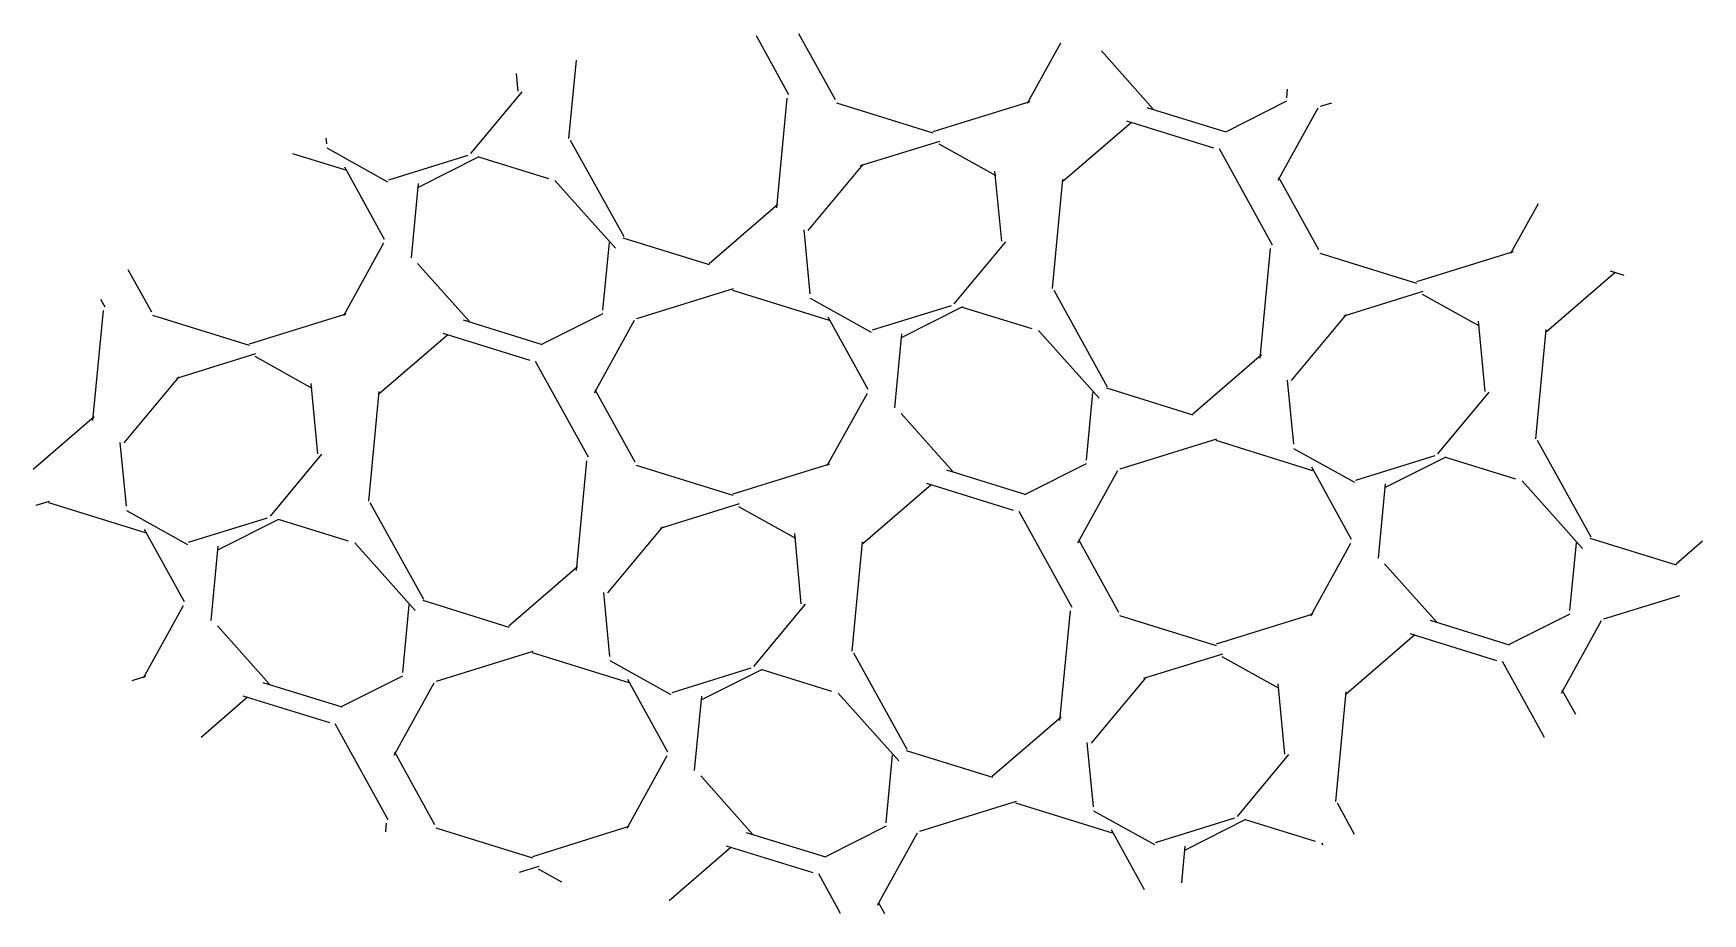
# Model space of a CAD drawing. Extents: x -5.4 to 5.9, y -3 to 2.9.
import ezdxf

# ---------------------------------------------------------------- set-up
doc = ezdxf.new("R2010")
doc.units = 0
doc.header["$LTSCALE"] = 0.2

msp = doc.modelspace()

# ---------------------------------------------------------------- linework, layer by layer
at = {"ltscale": 0.1}
for p, q in [((-0.275, 2.487), (-0.494, 2.885)), ((-0.209, 2.902), (0.037, 2.456)), ((1.334, 2.432), (1.558, 2.838)), ((-1.757, 2.193), (-1.707, 2.722)), ((2.18, 2.391), (1.831, 2.783)), ((-2.099, 2.512), (-2.11, 2.632)), ((-2.419, 2.091), (-2.072, 2.508)), ((3.08, 2.468), (3.085, 2.526)), ((-0.357, 1.725), (-0.287, 2.464)), ((0.045, 2.433), (0.696, 2.231)), ((0.698, 2.241), (1.35, 2.443)), ((2.137, 2.402), (2.67, 2.237)), ((2.673, 2.241), (3.081, 2.446)), ((3.289, 2.397), (3.02, 1.909)), ((3.381, 2.431), (3.305, 2.408)), ((1.572, 1.905), (2.034, 2.304)), ((2.588, 2.129), (2.003, 2.31)), ((-3.389, 2.157), (-3.393, 2.196)), ((-1.748, 2.183), (-1.388, 1.532)), ((0.739, 2.173), (0.206, 2.008)), ((1.121, 1.941), (0.737, 2.154)), ((-3.26, 1.979), (-3.617, 2.09)), ((-2.977, 1.898), (-3.387, 2.127)), ((-2.97, 1.915), (-2.437, 2.08)), ((-2.77, 1.866), (-2.361, 2.072)), ((-1.893, 1.921), (-2.364, 2.068)), ((2.983, 1.475), (2.626, 2.123)), ((-2.999, 1.513), (-3.268, 2.001)), ((-0.145, 1.573), (0.225, 2.018)), ((1.159, 1.5), (1.114, 1.974)), ((1.501, 1.181), (1.571, 1.918)), ((3.025, 1.933), (3.295, 1.444)), ((-2.818, 1.389), (-2.771, 1.889)), ((-1.443, 1.454), (-1.851, 1.911)), ((-0.812, 1.35), (-0.349, 1.75)), ((4.591, 1.42), (4.776, 1.754)), ((-0.131, 1.145), (-0.172, 1.577)), ((-3.274, 1.001), (-3.004, 1.489)), ((-1.528, 1.036), (-1.484, 1.492)), ((-1.393, 1.524), (-0.812, 1.344)), ((0.839, 1.079), (1.186, 1.496)), ((-2.427, 0.96), (-2.777, 1.351)), ((2.901, 0.712), (2.971, 1.452)), ((3.303, 1.421), (3.954, 1.219)), ((3.956, 1.229), (4.608, 1.431)), ((-4.729, 1.311), (-4.57, 1.025)), ((4.83, 0.893), (5.292, 1.292)), ((5.354, 1.27), (5.261, 1.298)), ((-0.651, 1.179), (-1.302, 0.977)), ((-0.002, 0.967), (-0.653, 1.169)), ((1.51, 1.171), (1.87, 0.52)), ((3.997, 1.161), (3.464, 0.995)), ((4.379, 0.929), (3.995, 1.142)), ((-4.964, 0.293), (-4.894, 1.033)), ((-4.882, 1.056), (-4.911, 1.108)), ((-1.935, 0.809), (-1.527, 1.014)), ((0.281, 0.886), (-0.129, 1.114)), ((0.288, 0.903), (0.821, 1.068)), ((0.488, 0.854), (0.897, 1.06)), ((1.365, 0.909), (0.894, 1.055)), ((-4.563, 1.002), (-3.911, 0.8)), ((-3.909, 0.81), (-3.258, 1.012)), ((-2.47, 0.971), (-1.937, 0.805)), ((-1.318, 0.966), (-1.588, 0.477)), ((0.259, 0.501), (-0.01, 0.989)), ((3.113, 0.561), (3.483, 1.006)), ((4.417, 0.488), (4.372, 0.962)), ((4.759, 0.168), (4.829, 0.906)), ((-3.035, 0.474), (-2.574, 0.873)), ((-2.019, 0.697), (-2.604, 0.879)), ((0.44, 0.377), (0.487, 0.877)), ((1.815, 0.442), (1.408, 0.899)), ((-3.868, 0.742), (-4.401, 0.576)), ((-3.487, 0.509), (-3.871, 0.723)), ((-1.624, 0.044), (-1.982, 0.691)), ((2.446, 0.338), (2.909, 0.738)), ((-4.753, 0.142), (-4.383, 0.587)), ((3.127, 0.133), (3.086, 0.565)), ((-3.448, 0.068), (-3.493, 0.542)), ((-3.106, -0.251), (-3.036, 0.487)), ((-1.582, 0.501), (-1.312, 0.013)), ((-0.016, -0.011), (0.254, 0.477)), ((1.73, 0.024), (1.774, 0.48)), ((1.865, 0.512), (2.446, 0.331)), ((4.097, 0.067), (4.445, 0.484)), ((0.831, -0.052), (0.481, 0.339)), ((-5.366, -0.035), (-4.957, 0.319)), ((-4.739, -0.286), (-4.78, 0.145)), ((2.607, 0.167), (1.956, -0.036)), ((3.256, -0.046), (2.605, 0.157)), ((4.768, 0.159), (5.128, -0.493)), ((-3.768, -0.353), (-3.421, 0.065)), ((-1.706, -0.719), (-1.636, 0.021)), ((-0.651, -0.202), (0, 0)), ((1.323, -0.203), (1.731, 0.002)), ((3.539, -0.126), (3.128, 0.102)), ((3.546, -0.109), (4.079, 0.056)), ((3.746, -0.158), (4.155, 0.048)), ((4.623, -0.103), (4.152, 0.043)), ((-1.304, -0.01), (-0.653, -0.212)), ((0.788, -0.041), (1.321, -0.207)), ((1.94, -0.047), (1.67, -0.535)), ((3.517, -0.511), (3.248, -0.023)), ((0.223, -0.538), (0.684, -0.139)), ((1.239, -0.315), (0.654, -0.133)), ((3.698, -0.635), (3.745, -0.135)), ((5.073, -0.57), (4.666, -0.114)), ((-5.259, -0.253), (-5.35, -0.281)), ((-4.61, -0.465), (-5.261, -0.263)), ((-4.326, -0.545), (-4.737, -0.317)), ((-3.098, -0.261), (-2.738, -0.912)), ((-0.61, -0.27), (-1.143, -0.436)), ((-0.229, -0.503), (-0.613, -0.289)), ((1.634, -0.968), (1.276, -0.321)), ((-4.348, -0.93), (-4.618, -0.442)), ((-4.32, -0.529), (-3.787, -0.363)), ((-4.119, -0.577), (-3.711, -0.372)), ((-3.243, -0.522), (-3.713, -0.376)), ((-1.494, -0.87), (-1.124, -0.425)), ((-4.168, -1.055), (-4.12, -0.554)), ((-2.793, -0.989), (-3.2, -0.533)), ((-0.191, -0.944), (-0.235, -0.47)), ((0.152, -1.263), (0.222, -0.525)), ((1.676, -0.511), (1.946, -0.999)), ((3.242, -1.024), (3.512, -0.535)), ((4.988, -0.988), (5.032, -0.532)), ((5.123, -0.5), (5.704, -0.681)), ((5.704, -0.674), (5.882, -0.52)), ((4.089, -1.065), (3.739, -0.673)), ((-2.162, -1.093), (-1.699, -0.693)), ((-1.481, -1.299), (-1.522, -0.867)), ((5.726, -0.889), (5.214, -1.048)), ((-4.623, -1.443), (-4.354, -0.954)), ((-2.877, -1.407), (-2.834, -0.951)), ((-2.742, -0.919), (-2.161, -1.1)), ((-0.51, -1.365), (-0.163, -0.947)), ((1.552, -1.731), (1.622, -0.991)), ((2.607, -1.214), (3.258, -1.012)), ((4.581, -1.215), (4.989, -1.01)), ((-3.777, -1.484), (-4.126, -1.092)), ((1.954, -1.022), (2.605, -1.225)), ((4.046, -1.054), (4.579, -1.219)), ((5.198, -1.059), (4.928, -1.547)), ((3.481, -1.551), (3.942, -1.151)), ((4.496, -1.327), (3.912, -1.145)), ((-2.001, -1.265), (-2.652, -1.467)), ((-1.352, -1.477), (-2.003, -1.275)), ((-1.068, -1.557), (-1.479, -1.329)), ((0.16, -1.273), (0.52, -1.924)), ((2.648, -1.283), (2.115, -1.448)), ((3.029, -1.515), (2.645, -1.302)), ((4.817, -1.845), (4.534, -1.333)), ((-4.699, -1.46), (-4.608, -1.431)), ((-3.284, -1.634), (-2.876, -1.429)), ((-1.09, -1.943), (-1.36, -1.454)), ((-1.062, -1.541), (-0.529, -1.375)), ((-0.861, -1.589), (-0.453, -1.384)), ((0.015, -1.534), (-0.455, -1.388)), ((1.764, -1.882), (2.134, -1.437)), ((-4.236, -1.842), (-3.923, -1.571)), ((-3.369, -1.746), (-3.953, -1.565)), ((-3.82, -1.473), (-3.287, -1.638)), ((-2.668, -1.478), (-2.937, -1.966)), ((-0.91, -2.067), (-0.862, -1.566)), ((0.465, -2.001), (0.058, -1.545)), ((3.067, -1.956), (3.022, -1.482)), ((3.41, -2.275), (3.48, -1.537)), ((4.934, -1.523), (5.025, -1.688)), ((-2.974, -2.4), (-3.331, -1.752)), ((1.096, -2.106), (1.559, -1.705)), ((1.777, -2.311), (1.736, -1.879)), ((-2.932, -1.942), (-2.662, -2.431)), ((-1.365, -2.455), (-1.096, -1.967)), ((0.381, -2.419), (0.424, -1.963)), ((0.516, -1.932), (1.097, -2.112)), ((2.748, -2.377), (3.095, -1.959)), ((-0.519, -2.496), (-0.868, -2.104)), ((1.257, -2.277), (0.606, -2.479)), ((1.906, -2.489), (1.255, -2.287)), ((2.19, -2.569), (1.779, -2.341)), ((3.419, -2.285), (3.535, -2.496)), ((-2.991, -2.48), (-2.986, -2.423)), ((-2.654, -2.454), (-2.003, -2.656)), ((-2.001, -2.646), (-1.35, -2.443)), ((-0.026, -2.646), (0.382, -2.441)), ((2.122, -2.872), (1.898, -2.466)), ((2.196, -2.553), (2.729, -2.387)), ((2.397, -2.601), (2.805, -2.396)), ((3.273, -2.546), (2.803, -2.4)), ((-1.082, -2.943), (-0.665, -2.583)), ((-0.111, -2.758), (-0.695, -2.577)), ((-0.562, -2.485), (-0.029, -2.65)), ((0.59, -2.49), (0.321, -2.978)), ((2.373, -2.824), (2.396, -2.578)), ((3.326, -2.569), (3.316, -2.557)), ((-1.96, -2.714), (-2.093, -2.755)), ((-1.804, -2.821), (-1.962, -2.733)), ((0.073, -3.03), (-0.073, -2.764)), ((0.326, -2.954), (0.369, -3.032))]:
    msp.add_line(p, q, dxfattribs=at)

doc.saveas('drawing.dxf')
